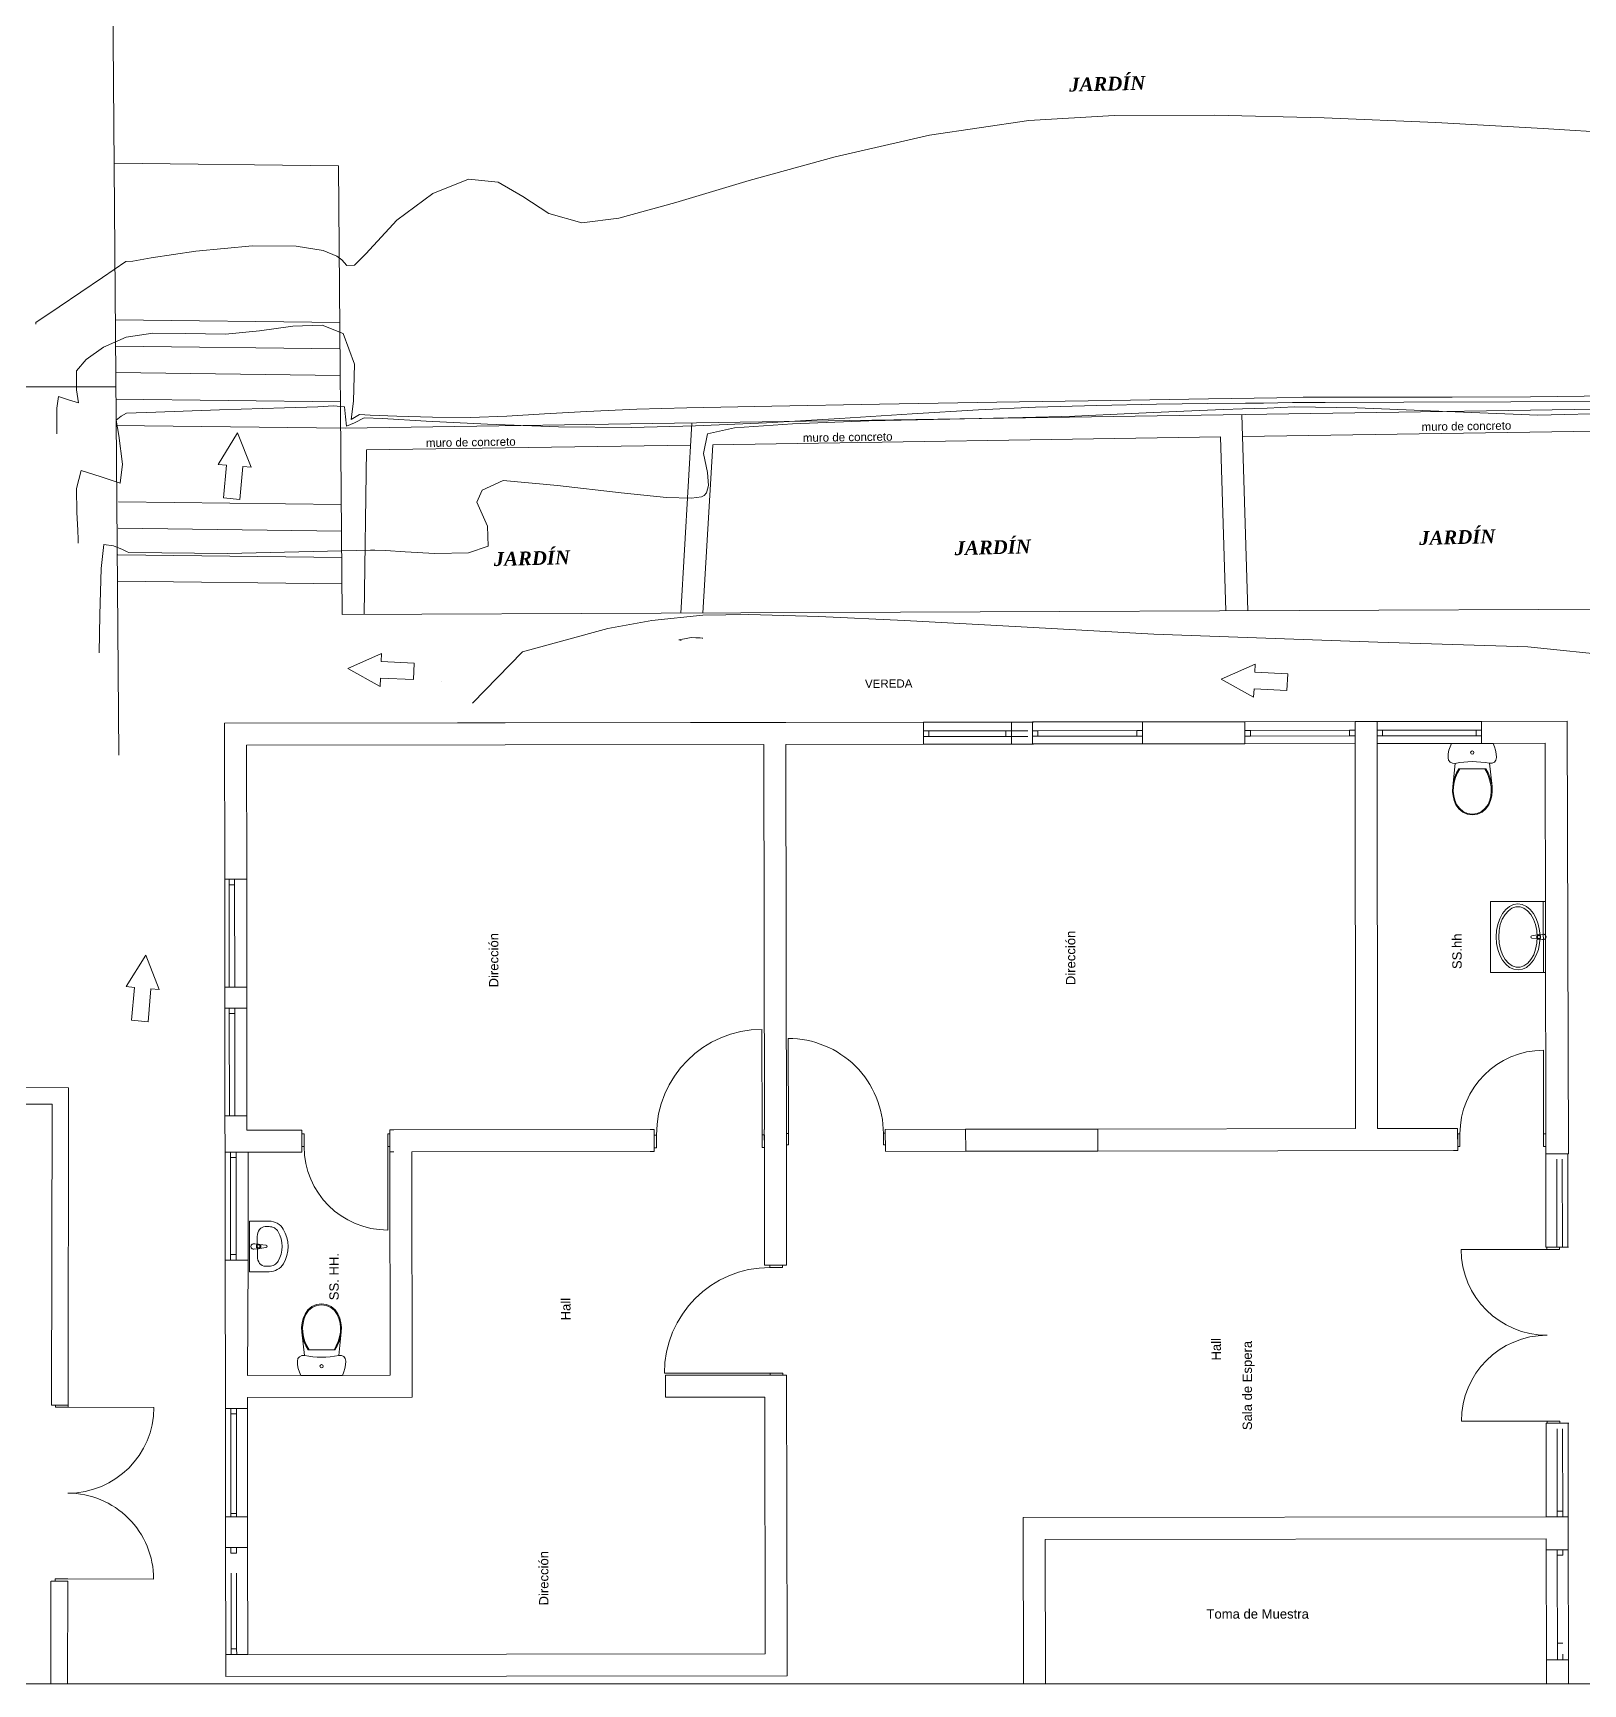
# Model space of a CAD drawing. Header units: metres. Extents: x -41 to 412, y -15 to 25.
# Drawn here: x -23.91 to -9.83, y -13.44 to 1.56 of the extents above; entities that cross this region are included whole.
import ezdxf

# ---------------------------------------------------------------- set-up
doc = ezdxf.new("R2010")
doc.units = ezdxf.units.M
doc.header["$MEASUREMENT"] = 0
doc.layers.add('Interior - Furniture', color=7, linetype='Continuous')
doc.styles.add('GENERATED_STYLE_2', font='arial.ttf')
doc.styles.add('GENERATED_STYLE_7', font='')
doc.styles.get('GENERATED_STYLE_7').set_extended_font_data('Palatino Linotype', italic=True, bold=True)

msp = doc.modelspace()

# ---------------------------------------------------------------- linework, layer by layer
at = {"layer": 'Interior - Furniture', "color": 7, "linetype": 'Continuous', "lineweight": 13}
for p, q in [((-23.133, -5.001), (-23.226, 6.757)), ((-21.137, 0.354), (-23.176, 0.379)), ((-21.104, -3.724), (-21.137, 0.354)), ((-21.126, -1.07), (-23.164, -1.045)), ((-21.124, -1.31), (-23.163, -1.285)), ((-21.122, -1.55), (-23.161, -1.525)), ((-21.12, -1.79), (-23.159, -1.765)), ((-21.078, -2.031), (-5.89, -1.8)), ((-12.876, -3.69), (-12.93, -1.907)), ((-21.078, -2.031), (-23.159, -2.005)), ((-22.054, -2.073), (-22.23, -2.359)), ((-21.931, -2.385), (-22.054, -2.073)), ((-17.926, -1.983), (-18.027, -3.711)), ((-12.924, -2.107), (-5.894, -2)), ((-20.904, -3.723), (-20.884, -2.228)), ((-20.884, -2.228), (-17.938, -2.183)), ((-17.827, -3.711), (-17.737, -2.18)), ((-17.737, -2.18), (-17.827, -3.711)), ((-17.737, -2.18), (-13.124, -2.11)), ((-13.076, -3.691), (-13.124, -2.11)), ((-22.23, -2.359), (-22.155, -2.365)), ((-22.155, -2.365), (-22.182, -2.664)), ((-22.033, -2.677), (-22.006, -2.379)), ((-22.006, -2.379), (-21.931, -2.385)), ((-21.112, -2.725), (-23.137, -2.7)), ((-22.182, -2.664), (-22.033, -2.677)), ((-21.11, -2.965), (-23.14, -2.94)), ((-21.108, -3.205), (-23.143, -3.18)), ((-21.107, -3.445), (-23.146, -3.42)), ((-21.104, -3.724), (-8.1, -3.67)), ((-20.746, -4.077), (-21.052, -4.213)), ((-20.749, -4.152), (-20.746, -4.077)), ((-20.449, -4.166), (-20.749, -4.152)), ((-20.456, -4.315), (-20.449, -4.166)), ((-12.809, -4.174), (-13.116, -4.311)), ((-12.812, -4.249), (-12.809, -4.174)), ((-21.052, -4.213), (-20.759, -4.377)), ((-20.759, -4.377), (-20.756, -4.302)), ((-20.756, -4.302), (-20.456, -4.315)), ((-13.116, -4.311), (-12.823, -4.474)), ((-12.513, -4.263), (-12.812, -4.249)), ((-12.52, -4.413), (-12.513, -4.263)), ((-12.823, -4.474), (-12.819, -4.399)), ((-12.819, -4.399), (-12.52, -4.413)), ((-22.889, -6.821), (-23.065, -7.106)), ((-22.767, -7.133), (-22.889, -6.821)), ((-23.065, -7.106), (-22.991, -7.113)), ((-22.991, -7.113), (-23.017, -7.412)), ((-22.868, -7.425), (-22.841, -7.126)), ((-22.841, -7.126), (-22.767, -7.133)), ((-23.017, -7.412), (-22.868, -7.425)), ((-24.772, -13.444), (-0.897, -13.444))]:
    msp.add_line(p, q, dxfattribs=at)
at = {"layer": 'Interior - Furniture', "color": 8, "linetype": 'Continuous', "lineweight": 13}
for p, q in [((-15.768, 0.632), (-14.866, 0.766)), ((-14.866, 0.766), (-14.091, 0.811)), ((-14.091, 0.811), (-13.177, 0.816)), ((-13.177, 0.816), (-12.183, 0.791)), ((-12.183, 0.791), (-11.168, 0.747)), ((-16.626, 0.437), (-15.768, 0.632)), ((-11.168, 0.747), (-10.193, 0.693)), ((-10.193, 0.693), (-9.317, 0.641)), ((-17.406, 0.22), (-16.626, 0.437)), ((-20.281, 0.104), (-19.956, 0.233)), ((-19.956, 0.233), (-19.687, 0.207)), ((-19.687, 0.207), (-19.462, 0.075)), ((-18.072, 0.022), (-17.406, 0.22)), ((-20.608, -0.139), (-20.281, 0.104)), ((-19.462, 0.075), (-19.227, -0.078)), ((-18.59, -0.12), (-18.072, 0.022)), ((-20.888, -0.446), (-20.608, -0.139)), ((-19.227, -0.078), (-18.926, -0.165)), ((-18.926, -0.165), (-18.59, -0.12)), ((-22.838, -0.481), (-22.432, -0.42)), ((-22.432, -0.42), (-21.919, -0.372)), ((-21.919, -0.372), (-21.521, -0.375)), ((-21.521, -0.375), (-21.275, -0.416)), ((-21.275, -0.416), (-21.152, -0.467)), ((-20.992, -0.549), (-20.888, -0.446)), ((-23.282, -0.659), (-23.068, -0.514)), ((-23.068, -0.514), (-23.006, -0.512)), ((-23.006, -0.512), (-22.838, -0.481)), ((-21.152, -0.467), (-21.106, -0.501)), ((-21.106, -0.501), (-21.06, -0.552)), ((-21.06, -0.552), (-20.992, -0.549)), ((-23.675, -0.926), (-23.282, -0.659)), ((-23.887, -1.07), (-23.675, -0.926)), ((-23.887, -1.075), (-23.887, -1.07)), ((-23.887, -1.083), (-23.887, -1.075)), ((-23.887, -1.084), (-23.887, -1.083)), ((-23.065, -1.204), (-22.823, -1.166)), ((-22.823, -1.166), (-22.527, -1.169)), ((-22.527, -1.169), (-22.165, -1.174)), ((-22.165, -1.174), (-21.856, -1.145)), ((-21.856, -1.145), (-21.551, -1.103)), ((-21.551, -1.103), (-21.285, -1.095)), ((-21.285, -1.095), (-21.094, -1.168)), ((-21.094, -1.168), (-20.992, -1.447)), ((-23.43, -1.406), (-23.271, -1.295)), ((-23.271, -1.295), (-23.065, -1.204)), ((-23.518, -1.508), (-23.43, -1.406)), ((-20.992, -1.447), (-21.002, -1.784)), ((-23.517, -1.681), (-23.518, -1.508)), ((-23.695, -1.847), (-23.681, -1.742)), ((-23.681, -1.742), (-23.589, -1.771)), ((-23.589, -1.771), (-23.5, -1.8)), ((-23.5, -1.8), (-23.517, -1.681)), ((-21.002, -1.784), (-21.023, -1.95)), ((-16.221, -1.812), (-15.155, -1.794)), ((-15.155, -1.794), (-14.12, -1.777)), ((-14.12, -1.777), (-13.233, -1.763)), ((-13.233, -1.763), (-12.611, -1.753)), ((-12.734, -1.802), (-12.602, -1.8)), ((-12.611, -1.753), (-12.372, -1.749)), ((-12.602, -1.8), (-12.47, -1.798)), ((-12.47, -1.798), (-12.172, -1.797)), ((-12.372, -1.749), (-12.307, -1.748)), ((-12.307, -1.748), (-12.242, -1.747)), ((-12.242, -1.747), (-12.069, -1.747)), ((-12.172, -1.797), (-11.459, -1.795)), ((-12.069, -1.747), (-11.635, -1.748)), ((-11.635, -1.748), (-11.02, -1.747)), ((-11.459, -1.795), (-10.487, -1.792)), ((-11.02, -1.747), (-10.306, -1.744)), ((-10.487, -1.792), (-9.409, -1.788)), ((-10.306, -1.744), (-9.577, -1.737)), ((-23.695, -1.977), (-23.695, -1.847)), ((-23.156, -1.956), (-23.113, -1.922)), ((-23.113, -1.922), (-23.063, -1.894)), ((-23.063, -1.894), (-22.796, -1.883)), ((-22.796, -1.883), (-22.218, -1.863)), ((-22.218, -1.863), (-21.628, -1.845)), ((-21.628, -1.845), (-21.325, -1.836)), ((-21.325, -1.836), (-21.183, -1.827)), ((-21.183, -1.827), (-21.082, -1.835)), ((-21.082, -1.835), (-21.073, -1.927)), ((-21.073, -1.927), (-21.066, -2.012)), ((-21.023, -1.95), (-20.947, -1.907)), ((-20.992, -1.982), (-20.903, -1.936)), ((-20.947, -1.907), (-20.848, -1.911)), ((-20.903, -1.936), (-20.738, -1.943)), ((-20.848, -1.911), (-20.607, -1.921)), ((-20.738, -1.943), (-20.341, -1.966)), ((-20.607, -1.921), (-20.284, -1.931)), ((-20.284, -1.931), (-19.939, -1.933)), ((-19.939, -1.933), (-19.609, -1.922)), ((-19.609, -1.922), (-19.267, -1.901)), ((-19.267, -1.901), (-18.883, -1.877)), ((-18.883, -1.877), (-18.426, -1.856)), ((-18.426, -1.856), (-17.973, -1.845)), ((-17.973, -1.845), (-17.199, -1.83)), ((-17.249, -1.98), (-16.581, -1.941)), ((-17.199, -1.83), (-16.221, -1.812)), ((-16.581, -1.941), (-15.926, -1.899)), ((-15.926, -1.899), (-15.321, -1.863)), ((-15.321, -1.863), (-14.805, -1.839)), ((-14.805, -1.839), (-14.246, -1.823)), ((-14.246, -1.823), (-13.706, -1.813)), ((-13.706, -1.813), (-13.239, -1.807)), ((-13.239, -1.807), (-12.897, -1.804)), ((-12.897, -1.804), (-12.734, -1.802)), ((-23.695, -2.053), (-23.695, -1.977)), ((-23.695, -2.08), (-23.695, -2.053)), ((-23.134, -2.098), (-23.156, -1.956)), ((-23.099, -2.358), (-23.134, -2.098)), ((-21.066, -2.012), (-20.992, -1.982)), ((-20.341, -1.966), (-19.783, -1.994)), ((-19.783, -1.994), (-19.137, -2.018)), ((-19.137, -2.018), (-18.475, -2.025)), ((-18.475, -2.025), (-17.893, -2.01)), ((-17.893, -2.01), (-17.249, -1.98)), ((-23.121, -2.529), (-23.099, -2.358)), ((-23.517, -2.579), (-23.474, -2.415)), ((-23.474, -2.415), (-23.295, -2.472)), ((-23.295, -2.472), (-23.121, -2.529)), ((-23.514, -2.796), (-23.517, -2.579)), ((-23.506, -2.956), (-23.514, -2.796)), ((-23.503, -3.042), (-23.506, -2.956)), ((-23.504, -3.075), (-23.503, -3.042)), ((-17.828, -3.728), (-18.291, -3.778)), ((-17.41, -3.724), (-17.828, -3.728)), ((-16.774, -3.743), (-17.41, -3.724)), ((-15.996, -3.778), (-16.774, -3.743)), ((-18.691, -3.851), (-19.466, -4.063)), ((-18.291, -3.778), (-18.691, -3.851)), ((-15.155, -3.822), (-15.996, -3.778)), ((-14.328, -3.869), (-15.155, -3.822)), ((-13.728, -3.902), (-14.328, -3.869)), ((-11.693, -3.974), (-13.728, -3.902)), ((-10.331, -4.016), (-11.693, -3.974)), ((-8.266, -4.232), (-10.331, -4.016)), ((-19.466, -4.063), (-19.921, -4.529))]:
    msp.add_line(p, q, dxfattribs=at)
at = {"layer": 'Interior - Furniture', "color": 251, "linetype": 'Continuous', "lineweight": 20, "true_color": 0x6a6a6a}
for p, q in [((-33.968, -1.655), (-23.159, -1.655)), ((-20.204, -4.335), (-20.204, -4.335)), ((-15.823, -4.702), (-22.173, -4.71)), ((-22.173, -4.71), (-17.073, -4.704)), ((-22.173, -4.71), (-22.171, -6.13)), ((-22.171, -6.13), (-22.173, -4.71)), ((-15.823, -4.702), (-14.823, -4.701)), ((-15.823, -4.702), (-15.823, -4.902)), ((-15.773, -4.782), (-15.823, -4.782)), ((-14.873, -4.781), (-15.773, -4.782)), ((-15.773, -4.832), (-15.773, -4.782)), ((-15.023, -4.781), (-15.073, -4.781)), ((-15.073, -4.781), (-15.073, -4.831)), ((-14.833, -4.7), (-15.023, -4.701)), ((-15.023, -4.701), (-15.023, -4.901)), ((-14.833, -4.7), (-13.833, -4.699)), ((-14.833, -4.7), (-14.833, -4.901)), ((-14.783, -4.78), (-14.833, -4.78)), ((-13.883, -4.779), (-14.783, -4.78)), ((-14.783, -4.83), (-14.783, -4.78)), ((-13.833, -4.779), (-13.883, -4.779)), ((-13.883, -4.779), (-13.883, -4.829)), ((-12.901, -4.698), (-13.833, -4.7)), ((-13.833, -4.7), (-13.833, -4.901)), ((-12.901, -4.698), (-11.901, -4.696)), ((-12.901, -4.698), (-12.901, -4.898)), ((-12.851, -4.778), (-12.901, -4.778)), ((-11.951, -4.776), (-12.851, -4.778)), ((-12.851, -4.828), (-12.851, -4.778)), ((-11.901, -4.776), (-11.951, -4.776)), ((-11.951, -4.776), (-11.951, -4.826)), ((-11.901, -4.696), (-11.897, -8.396)), ((-11.701, -4.696), (-11.901, -4.696)), ((-11.701, -4.696), (-10.751, -4.695)), ((-11.701, -4.696), (-11.697, -8.396)), ((-11.697, -8.396), (-11.701, -4.696)), ((-11.651, -4.776), (-11.701, -4.776)), ((-10.801, -4.775), (-11.651, -4.776)), ((-11.651, -4.826), (-11.651, -4.776)), ((-10.751, -4.775), (-10.801, -4.775)), ((-10.801, -4.775), (-10.801, -4.825)), ((-9.973, -4.694), (-10.751, -4.695)), ((-10.751, -4.895), (-10.751, -4.695)), ((-10.751, -4.695), (-10.751, -4.895)), ((-9.962, -8.624), (-9.973, -4.694)), ((-21.973, -4.91), (-17.273, -4.904)), ((-21.971, -6.13), (-21.973, -4.91)), ((-17.273, -4.904), (-17.268, -8.404)), ((-17.073, -4.904), (-15.823, -4.902)), ((-17.068, -8.604), (-17.073, -4.904)), ((-15.823, -4.832), (-15.773, -4.832)), ((-15.823, -4.902), (-14.823, -4.901)), ((-15.773, -4.832), (-14.873, -4.831)), ((-15.073, -4.831), (-15.023, -4.831)), ((-15.023, -4.901), (-14.833, -4.9)), ((-14.833, -4.83), (-14.783, -4.83)), ((-14.833, -4.9), (-13.833, -4.899)), ((-14.783, -4.83), (-13.883, -4.829)), ((-13.883, -4.829), (-13.833, -4.829)), ((-12.901, -4.898), (-13.833, -4.9)), ((-12.901, -4.828), (-12.851, -4.828)), ((-12.901, -4.898), (-11.901, -4.896)), ((-12.851, -4.828), (-11.951, -4.826)), ((-11.951, -4.826), (-11.901, -4.826)), ((-11.701, -4.826), (-11.651, -4.826)), ((-11.701, -4.896), (-10.751, -4.895)), ((-11.651, -4.826), (-10.801, -4.825)), ((-11.038, -4.926), (-11.048, -4.958)), ((-11.025, -4.895), (-11.038, -4.926)), ((-10.647, -4.895), (-11.025, -4.895)), ((-10.801, -4.825), (-10.751, -4.825)), ((-10.751, -4.895), (-10.173, -4.894)), ((-10.634, -4.926), (-10.647, -4.895)), ((-10.624, -4.958), (-10.634, -4.926)), ((-10.169, -8.394), (-10.173, -4.894)), ((-10.173, -4.894), (-10.169, -8.394)), ((-11.054, -4.991), (-11.056, -5.025)), ((-11.056, -5.025), (-11.051, -5.048)), ((-11.048, -4.958), (-11.054, -4.991)), ((-11.051, -5.048), (-11.036, -5.066)), ((-11.036, -5.066), (-11.015, -5.076)), ((-11.015, -5.076), (-10.992, -5.077)), ((-10.992, -5.077), (-11.014, -5.288)), ((-10.953, -5.07), (-10.992, -5.077)), ((-10.914, -5.065), (-10.953, -5.07)), ((-10.875, -5.062), (-10.914, -5.065)), ((-10.836, -5.061), (-10.875, -5.062)), ((-10.796, -5.062), (-10.836, -5.061)), ((-10.757, -5.065), (-10.796, -5.062)), ((-10.718, -5.069), (-10.757, -5.065)), ((-10.679, -5.076), (-10.718, -5.069)), ((-10.656, -5.288), (-10.679, -5.076)), ((-10.679, -5.076), (-10.656, -5.076)), ((-10.656, -5.076), (-10.635, -5.065)), ((-10.635, -5.065), (-10.621, -5.047)), ((-10.618, -4.991), (-10.624, -4.958)), ((-10.621, -5.047), (-10.616, -5.024)), ((-10.616, -5.024), (-10.618, -4.991)), ((-11.007, -5.246), (-11.014, -5.288)), ((-10.996, -5.204), (-11.007, -5.246)), ((-10.999, -5.246), (-11.006, -5.289)), ((-10.987, -5.204), (-10.999, -5.246)), ((-10.979, -5.164), (-10.996, -5.204)), ((-10.97, -5.164), (-10.987, -5.204)), ((-10.958, -5.126), (-10.979, -5.164)), ((-10.948, -5.126), (-10.97, -5.164)), ((-10.714, -5.126), (-10.958, -5.126)), ((-10.701, -5.164), (-10.723, -5.126)), ((-10.692, -5.163), (-10.714, -5.126)), ((-10.684, -5.204), (-10.701, -5.164)), ((-10.676, -5.203), (-10.692, -5.163)), ((-10.672, -5.246), (-10.684, -5.204)), ((-10.664, -5.245), (-10.676, -5.203)), ((-10.664, -5.289), (-10.672, -5.246)), ((-10.656, -5.288), (-10.664, -5.245)), ((-11.014, -5.288), (-11.016, -5.331)), ((-11.016, -5.331), (-11.011, -5.373)), ((-11.011, -5.373), (-11.001, -5.414)), ((-11.006, -5.289), (-11.008, -5.33)), ((-11.008, -5.33), (-11.003, -5.371)), ((-11.003, -5.371), (-10.993, -5.411)), ((-10.677, -5.411), (-10.667, -5.371)), ((-10.67, -5.413), (-10.659, -5.372)), ((-10.667, -5.371), (-10.663, -5.33)), ((-10.663, -5.33), (-10.664, -5.289)), ((-10.659, -5.372), (-10.655, -5.33)), ((-10.655, -5.33), (-10.656, -5.288)), ((-11.001, -5.414), (-10.985, -5.453)), ((-10.993, -5.411), (-10.978, -5.449)), ((-10.985, -5.453), (-10.959, -5.491)), ((-10.978, -5.449), (-10.953, -5.485)), ((-10.959, -5.491), (-10.923, -5.52)), ((-10.953, -5.485), (-10.919, -5.513)), ((-10.923, -5.52), (-10.881, -5.539)), ((-10.919, -5.513), (-10.879, -5.531)), ((-10.881, -5.539), (-10.835, -5.545)), ((-10.879, -5.531), (-10.835, -5.537)), ((-10.835, -5.537), (-10.792, -5.531)), ((-10.835, -5.545), (-10.789, -5.539)), ((-10.792, -5.531), (-10.751, -5.513)), ((-10.789, -5.539), (-10.747, -5.52)), ((-10.751, -5.513), (-10.718, -5.485)), ((-10.747, -5.52), (-10.712, -5.49)), ((-10.718, -5.485), (-10.693, -5.449)), ((-10.712, -5.49), (-10.686, -5.452)), ((-10.693, -5.449), (-10.677, -5.411)), ((-10.686, -5.452), (-10.67, -5.413)), ((-22.171, -6.13), (-22.17, -7.11)), ((-22.171, -6.13), (-21.971, -6.13)), ((-22.132, -6.13), (-22.131, -6.18)), ((-22.081, -6.18), (-22.082, -6.13)), ((-21.971, -6.13), (-21.97, -7.11)), ((-22.131, -6.18), (-22.081, -6.18)), ((-22.131, -6.18), (-22.13, -7.11)), ((-22.08, -7.11), (-22.081, -6.18)), ((-10.671, -6.332), (-10.171, -6.331)), ((-10.671, -6.332), (-10.67, -6.977)), ((-10.562, -6.442), (-10.587, -6.488)), ((-10.538, -6.45), (-10.563, -6.493)), ((-10.532, -6.405), (-10.562, -6.442)), ((-10.508, -6.416), (-10.538, -6.45)), ((-10.497, -6.377), (-10.532, -6.405)), ((-10.475, -6.393), (-10.508, -6.416)), ((-10.46, -6.36), (-10.497, -6.377)), ((-10.439, -6.381), (-10.475, -6.393)), ((-10.421, -6.354), (-10.46, -6.36)), ((-10.402, -6.381), (-10.439, -6.381)), ((-10.382, -6.36), (-10.421, -6.354)), ((-10.367, -6.392), (-10.402, -6.381)), ((-10.344, -6.377), (-10.382, -6.36)), ((-10.333, -6.416), (-10.367, -6.392)), ((-10.31, -6.405), (-10.344, -6.377)), ((-10.303, -6.45), (-10.333, -6.416)), ((-10.279, -6.442), (-10.31, -6.405)), ((-10.279, -6.492), (-10.303, -6.45)), ((-10.254, -6.487), (-10.279, -6.442)), ((-10.191, -6.331), (-10.19, -6.976)), ((-10.171, -6.331), (-10.17, -6.976)), ((-10.617, -6.596), (-10.62, -6.654)), ((-10.605, -6.54), (-10.617, -6.596)), ((-10.587, -6.488), (-10.605, -6.54)), ((-10.592, -6.597), (-10.596, -6.654)), ((-10.581, -6.542), (-10.592, -6.597)), ((-10.563, -6.493), (-10.581, -6.542)), ((-10.26, -6.542), (-10.279, -6.492)), ((-10.249, -6.597), (-10.26, -6.542)), ((-10.236, -6.539), (-10.254, -6.487)), ((-10.245, -6.654), (-10.249, -6.597)), ((-10.224, -6.595), (-10.236, -6.539)), ((-10.22, -6.654), (-10.224, -6.595)), ((-10.62, -6.654), (-10.616, -6.713)), ((-10.616, -6.713), (-10.605, -6.769)), ((-10.596, -6.654), (-10.592, -6.711)), ((-10.592, -6.711), (-10.58, -6.766)), ((-10.242, -6.636), (-10.295, -6.643)), ((-10.295, -6.665), (-10.242, -6.672)), ((-10.26, -6.766), (-10.249, -6.711)), ((-10.249, -6.711), (-10.245, -6.654)), ((-10.235, -6.768), (-10.224, -6.712)), ((-10.232, -6.633), (-10.192, -6.63)), ((-10.232, -6.675), (-10.192, -6.678)), ((-10.23, -6.64), (-10.215, -6.64)), ((-10.215, -6.667), (-10.23, -6.667)), ((-10.224, -6.712), (-10.22, -6.654)), ((-10.216, -6.64), (-10.216, -6.667)), ((-10.215, -6.64), (-10.215, -6.667)), ((-10.192, -6.63), (-10.187, -6.63)), ((-10.192, -6.678), (-10.187, -6.678)), ((-10.605, -6.769), (-10.586, -6.821)), ((-10.586, -6.821), (-10.562, -6.866)), ((-10.58, -6.766), (-10.562, -6.816)), ((-10.562, -6.816), (-10.537, -6.859)), ((-10.562, -6.866), (-10.531, -6.903)), ((-10.537, -6.859), (-10.508, -6.892)), ((-10.508, -6.892), (-10.474, -6.916)), ((-10.366, -6.916), (-10.332, -6.892)), ((-10.332, -6.892), (-10.303, -6.858)), ((-10.309, -6.903), (-10.279, -6.866)), ((-10.303, -6.858), (-10.278, -6.816)), ((-10.279, -6.866), (-10.254, -6.82)), ((-10.278, -6.816), (-10.26, -6.766)), ((-10.254, -6.82), (-10.235, -6.768)), ((-10.67, -6.977), (-10.17, -6.976)), ((-10.531, -6.903), (-10.497, -6.931)), ((-10.497, -6.931), (-10.459, -6.948)), ((-10.474, -6.916), (-10.438, -6.928)), ((-10.459, -6.948), (-10.42, -6.954)), ((-10.438, -6.928), (-10.402, -6.928)), ((-10.42, -6.954), (-10.381, -6.948)), ((-10.402, -6.928), (-10.366, -6.916)), ((-10.381, -6.948), (-10.343, -6.931)), ((-10.343, -6.931), (-10.309, -6.903)), ((-22.17, -7.11), (-21.97, -7.11)), ((-22.17, -7.3), (-22.17, -7.11)), ((-21.97, -7.3), (-21.97, -7.11)), ((-22.17, -7.3), (-21.971, -7.3)), ((-22.17, -7.3), (-22.169, -8.28)), ((-22.13, -7.3), (-22.13, -7.35)), ((-22.13, -7.35), (-22.08, -7.35)), ((-22.13, -7.35), (-22.129, -8.28)), ((-22.08, -7.35), (-22.08, -7.3)), ((-22.079, -8.28), (-22.08, -7.35)), ((-21.97, -7.3), (-21.969, -8.28)), ((-17.288, -8.454), (-17.29, -7.494)), ((-17.05, -8.441), (-17.052, -7.577)), ((-10.188, -8.444), (-10.189, -7.684)), ((-23.589, -8.025), (-24.01, -8.024)), ((-23.594, -10.909), (-23.589, -8.025)), ((-24.01, -8.174), (-23.739, -8.175)), ((-23.744, -10.909), (-23.739, -8.175)), ((-22.169, -8.28), (-22.168, -8.61)), ((-22.169, -8.28), (-21.969, -8.28)), ((-21.969, -8.28), (-21.969, -8.41)), ((-15.439, -8.402), (-16.169, -8.404)), ((-15.439, -8.402), (-14.239, -8.401)), ((-15.439, -8.402), (-15.438, -8.601)), ((-11.897, -8.396), (-14.239, -8.401)), ((-14.239, -8.401), (-14.238, -8.6)), ((-10.969, -8.395), (-11.697, -8.396)), ((-10.969, -8.395), (-11.006, -8.395)), ((-10.969, -8.395), (-10.968, -8.595)), ((-10.169, -8.394), (-10.168, -8.594)), ((-21.47, -8.409), (-21.969, -8.41)), ((-21.47, -8.409), (-21.507, -8.409)), ((-21.47, -8.609), (-21.47, -8.409)), ((-21.47, -8.444), (-21.45, -8.444)), ((-21.47, -8.559), (-21.47, -8.444)), ((-21.45, -8.444), (-21.45, -8.559)), ((-20.69, -8.558), (-20.69, -8.443)), ((-20.69, -8.443), (-20.67, -8.443)), ((-18.269, -8.405), (-20.67, -8.408)), ((-20.67, -8.408), (-20.633, -8.408)), ((-20.67, -8.608), (-20.67, -8.408)), ((-20.67, -8.443), (-20.67, -8.558)), ((-18.269, -8.405), (-18.306, -8.405)), ((-18.269, -8.405), (-18.268, -8.605)), ((-18.248, -8.455), (-18.268, -8.455)), ((-18.268, -8.455), (-18.268, -8.57)), ((-18.248, -8.57), (-18.248, -8.455)), ((-17.268, -8.454), (-17.288, -8.454)), ((-17.288, -8.454), (-17.288, -8.569)), ((-17.269, -8.404), (-17.268, -8.604)), ((-17.268, -8.569), (-17.268, -8.454)), ((-17.068, -8.441), (-17.05, -8.441)), ((-17.068, -8.544), (-17.068, -8.441)), ((-17.05, -8.544), (-17.068, -8.544)), ((-17.05, -8.441), (-17.05, -8.544)), ((-16.186, -8.543), (-16.186, -8.439)), ((-16.186, -8.439), (-16.168, -8.439)), ((-16.168, -8.543), (-16.186, -8.543)), ((-16.169, -8.404), (-16.168, -8.602)), ((-10.948, -8.445), (-10.968, -8.445)), ((-10.968, -8.445), (-10.968, -8.56)), ((-10.948, -8.56), (-10.948, -8.445)), ((-10.168, -8.444), (-10.188, -8.444)), ((-10.188, -8.444), (-10.188, -8.559)), ((-10.168, -8.559), (-10.168, -8.444)), ((-22.168, -8.61), (-21.968, -8.61)), ((-22.168, -8.61), (-22.167, -9.591)), ((-22.118, -8.61), (-22.118, -8.66)), ((-22.118, -8.66), (-22.068, -8.66)), ((-22.118, -8.66), (-22.117, -9.591)), ((-22.068, -8.66), (-22.068, -8.61)), ((-22.067, -9.591), (-22.068, -8.66)), ((-21.968, -8.61), (-21.47, -8.609)), ((-21.958, -8.61), (-21.957, -9.591)), ((-21.47, -8.609), (-21.507, -8.609)), ((-21.45, -8.559), (-21.47, -8.559)), ((-20.67, -8.558), (-20.69, -8.558)), ((-20.69, -8.558), (-20.689, -9.318)), ((-20.667, -10.638), (-20.67, -8.608)), ((-20.67, -8.608), (-20.667, -10.638)), ((-20.67, -8.608), (-20.633, -8.608)), ((-20.47, -8.608), (-18.268, -8.605)), ((-20.467, -10.838), (-20.47, -8.608)), ((-18.268, -8.605), (-18.305, -8.605)), ((-18.268, -8.57), (-18.248, -8.57)), ((-17.288, -8.569), (-17.268, -8.569)), ((-17.268, -8.604), (-17.267, -9.638)), ((-17.067, -9.638), (-17.068, -8.604)), ((-15.438, -8.601), (-16.168, -8.603)), ((-14.238, -8.6), (-15.438, -8.6)), ((-14.238, -8.6), (-10.968, -8.595)), ((-10.968, -8.595), (-11.005, -8.595)), ((-10.968, -8.56), (-10.948, -8.56)), ((-10.188, -8.559), (-10.168, -8.559)), ((-10.168, -8.594), (-10.168, -8.624)), ((-9.962, -8.624), (-10.168, -8.624)), ((-10.168, -8.624), (-10.167, -9.474)), ((-10.018, -8.624), (-10.068, -8.624)), ((-10.067, -9.474), (-10.068, -8.674)), ((-10.018, -8.674), (-10.017, -9.474)), ((-9.968, -8.624), (-9.967, -9.474)), ((-10.068, -8.894), (-10.068, -8.844)), ((-10.018, -8.844), (-10.018, -8.894)), ((-21.947, -9.237), (-21.768, -9.237)), ((-21.947, -9.237), (-21.946, -9.697)), ((-21.843, -9.302), (-21.854, -9.313)), ((-21.831, -9.294), (-21.843, -9.302)), ((-21.818, -9.289), (-21.831, -9.294)), ((-21.804, -9.287), (-21.818, -9.289)), ((-21.804, -9.287), (-21.768, -9.287)), ((-21.749, -9.238), (-21.768, -9.237)), ((-21.756, -9.288), (-21.768, -9.287)), ((-21.743, -9.29), (-21.756, -9.288)), ((-21.729, -9.242), (-21.749, -9.238)), ((-21.731, -9.294), (-21.743, -9.29)), ((-21.72, -9.299), (-21.731, -9.294)), ((-21.711, -9.248), (-21.729, -9.242)), ((-21.71, -9.306), (-21.72, -9.299)), ((-21.693, -9.256), (-21.711, -9.248)), ((-21.677, -9.267), (-21.693, -9.256)), ((-21.662, -9.279), (-21.677, -9.267)), ((-21.649, -9.294), (-21.662, -9.279)), ((-21.639, -9.309), (-21.649, -9.294)), ((-21.922, -9.447), (-21.931, -9.455)), ((-21.927, -9.451), (-21.931, -9.459)), ((-21.919, -9.446), (-21.927, -9.451)), ((-21.911, -9.442), (-21.922, -9.447)), ((-21.911, -9.443), (-21.919, -9.446)), ((-21.898, -9.444), (-21.911, -9.442)), ((-21.906, -9.443), (-21.911, -9.443)), ((-21.863, -9.446), (-21.906, -9.443)), ((-21.881, -9.453), (-21.865, -9.453)), ((-21.881, -9.481), (-21.881, -9.453)), ((-21.88, -9.481), (-21.88, -9.453)), ((-21.873, -9.359), (-21.875, -9.376)), ((-21.875, -9.376), (-21.874, -9.558)), ((-21.869, -9.342), (-21.873, -9.359)), ((-21.863, -9.327), (-21.869, -9.342)), ((-21.86, -9.454), (-21.865, -9.453)), ((-21.856, -9.448), (-21.864, -9.446)), ((-21.854, -9.313), (-21.863, -9.327)), ((-21.855, -9.448), (-21.863, -9.446)), ((-21.849, -9.453), (-21.856, -9.448)), ((-21.848, -9.453), (-21.855, -9.448)), ((-21.797, -9.456), (-21.853, -9.449)), ((-21.845, -9.459), (-21.849, -9.453)), ((-21.844, -9.459), (-21.848, -9.453)), ((-21.7, -9.314), (-21.71, -9.306)), ((-21.692, -9.323), (-21.7, -9.314)), ((-21.685, -9.333), (-21.692, -9.323)), ((-21.67, -9.365), (-21.685, -9.333)), ((-21.659, -9.398), (-21.67, -9.365)), ((-21.652, -9.432), (-21.659, -9.398)), ((-21.649, -9.467), (-21.652, -9.432)), ((-21.621, -9.347), (-21.639, -9.309)), ((-21.607, -9.386), (-21.621, -9.347)), ((-21.599, -9.426), (-21.607, -9.386)), ((-21.596, -9.467), (-21.599, -9.426)), ((-22.167, -9.591), (-22.165, -10.94)), ((-22.167, -9.591), (-21.957, -9.591)), ((-22.067, -9.541), (-22.117, -9.541)), ((-22.117, -9.541), (-22.117, -9.591)), ((-22.067, -9.591), (-22.067, -9.541)), ((-21.957, -9.591), (-21.965, -10.64)), ((-21.931, -9.455), (-21.934, -9.467)), ((-21.934, -9.467), (-21.931, -9.479)), ((-21.931, -9.459), (-21.933, -9.467)), ((-21.933, -9.467), (-21.931, -9.475)), ((-21.931, -9.475), (-21.927, -9.483)), ((-21.931, -9.479), (-21.922, -9.488)), ((-21.927, -9.483), (-21.92, -9.488)), ((-21.922, -9.488), (-21.911, -9.492)), ((-21.92, -9.488), (-21.911, -9.491)), ((-21.911, -9.492), (-21.898, -9.49)), ((-21.906, -9.491), (-21.911, -9.491)), ((-21.863, -9.488), (-21.906, -9.491)), ((-21.865, -9.481), (-21.881, -9.481)), ((-21.874, -9.558), (-21.874, -9.558)), ((-21.874, -9.558), (-21.873, -9.575)), ((-21.873, -9.575), (-21.869, -9.592)), ((-21.869, -9.592), (-21.862, -9.607)), ((-21.865, -9.481), (-21.86, -9.48)), ((-21.864, -9.488), (-21.856, -9.486)), ((-21.863, -9.488), (-21.855, -9.486)), ((-21.855, -9.457), (-21.86, -9.454)), ((-21.86, -9.48), (-21.855, -9.477)), ((-21.856, -9.486), (-21.849, -9.481)), ((-21.852, -9.462), (-21.855, -9.457)), ((-21.855, -9.477), (-21.852, -9.472)), ((-21.855, -9.486), (-21.848, -9.481)), ((-21.853, -9.485), (-21.797, -9.478)), ((-21.851, -9.467), (-21.852, -9.462)), ((-21.852, -9.472), (-21.851, -9.467)), ((-21.849, -9.481), (-21.845, -9.475)), ((-21.848, -9.481), (-21.844, -9.475)), ((-21.843, -9.467), (-21.845, -9.459)), ((-21.845, -9.475), (-21.843, -9.467)), ((-21.842, -9.467), (-21.844, -9.459)), ((-21.844, -9.475), (-21.842, -9.467)), ((-21.793, -9.457), (-21.797, -9.456)), ((-21.797, -9.478), (-21.793, -9.477)), ((-21.789, -9.459), (-21.793, -9.457)), ((-21.793, -9.477), (-21.789, -9.474)), ((-21.787, -9.463), (-21.789, -9.459)), ((-21.789, -9.474), (-21.787, -9.471)), ((-21.786, -9.467), (-21.787, -9.463)), ((-21.787, -9.471), (-21.786, -9.467)), ((-21.692, -9.61), (-21.685, -9.6)), ((-21.685, -9.6), (-21.67, -9.569)), ((-21.67, -9.569), (-21.658, -9.536)), ((-21.658, -9.536), (-21.652, -9.501)), ((-21.652, -9.501), (-21.649, -9.467)), ((-21.638, -9.624), (-21.62, -9.587)), ((-21.62, -9.587), (-21.607, -9.548)), ((-21.607, -9.548), (-21.599, -9.508)), ((-21.599, -9.508), (-21.596, -9.467)), ((-10.157, -9.494), (-10.937, -9.495)), ((-9.961, -9.474), (-10.167, -9.474)), ((-10.157, -9.474), (-10.157, -9.494)), ((-10.042, -9.474), (-10.157, -9.474)), ((-10.157, -9.494), (-10.042, -9.494)), ((-10.042, -9.494), (-10.042, -9.474)), ((-21.946, -9.697), (-21.768, -9.697)), ((-21.862, -9.607), (-21.854, -9.621)), ((-21.854, -9.621), (-21.843, -9.632)), ((-21.843, -9.632), (-21.831, -9.64)), ((-21.831, -9.64), (-21.817, -9.645)), ((-21.817, -9.645), (-21.804, -9.647)), ((-21.804, -9.647), (-21.768, -9.647)), ((-21.768, -9.647), (-21.755, -9.646)), ((-21.768, -9.697), (-21.748, -9.696)), ((-21.755, -9.646), (-21.743, -9.644)), ((-21.748, -9.696), (-21.729, -9.692)), ((-21.743, -9.644), (-21.731, -9.64)), ((-21.731, -9.64), (-21.72, -9.634)), ((-21.729, -9.692), (-21.71, -9.686)), ((-21.72, -9.634), (-21.709, -9.628)), ((-21.71, -9.686), (-21.693, -9.677)), ((-21.709, -9.628), (-21.7, -9.619)), ((-21.7, -9.619), (-21.692, -9.61)), ((-21.693, -9.677), (-21.676, -9.667)), ((-21.676, -9.667), (-21.662, -9.654)), ((-21.662, -9.654), (-21.649, -9.64)), ((-21.649, -9.64), (-21.638, -9.624)), ((-17.267, -9.638), (-17.067, -9.638)), ((-17.217, -9.658), (-17.217, -9.638)), ((-17.217, -9.638), (-17.102, -9.638)), ((-17.102, -9.658), (-17.217, -9.658)), ((-17.102, -9.638), (-17.102, -9.658)), ((-21.441, -10.082), (-21.415, -10.044)), ((-21.434, -10.085), (-21.409, -10.049)), ((-21.415, -10.044), (-21.379, -10.014)), ((-21.409, -10.049), (-21.375, -10.021)), ((-21.379, -10.014), (-21.337, -9.995)), ((-21.375, -10.021), (-21.335, -10.003)), ((-21.337, -9.995), (-21.291, -9.989)), ((-21.335, -10.003), (-21.291, -9.997)), ((-21.291, -9.989), (-21.246, -9.995)), ((-21.291, -9.997), (-21.248, -10.003)), ((-21.248, -10.003), (-21.208, -10.021)), ((-21.246, -9.995), (-21.203, -10.014)), ((-21.208, -10.021), (-21.174, -10.049)), ((-21.203, -10.014), (-21.168, -10.043)), ((-21.174, -10.049), (-21.149, -10.085)), ((-21.168, -10.043), (-21.142, -10.081)), ((-21.472, -10.204), (-21.467, -10.162)), ((-21.467, -10.162), (-21.457, -10.121)), ((-21.464, -10.204), (-21.459, -10.163)), ((-21.459, -10.163), (-21.449, -10.123)), ((-21.457, -10.121), (-21.441, -10.082)), ((-21.449, -10.123), (-21.434, -10.085)), ((-21.149, -10.085), (-21.133, -10.123)), ((-21.142, -10.081), (-21.126, -10.12)), ((-21.133, -10.123), (-21.123, -10.163)), ((-21.126, -10.12), (-21.115, -10.161)), ((-21.123, -10.163), (-21.119, -10.204)), ((-21.115, -10.161), (-21.111, -10.204)), ((-21.111, -10.204), (-21.112, -10.246)), ((-21.47, -10.246), (-21.472, -10.204)), ((-21.447, -10.458), (-21.47, -10.246)), ((-21.463, -10.289), (-21.47, -10.246)), ((-21.462, -10.245), (-21.464, -10.204)), ((-21.451, -10.331), (-21.463, -10.289)), ((-21.455, -10.288), (-21.462, -10.245)), ((-21.442, -10.33), (-21.455, -10.288)), ((-21.434, -10.371), (-21.451, -10.331)), ((-21.425, -10.371), (-21.442, -10.33)), ((-21.139, -10.33), (-21.157, -10.37)), ((-21.131, -10.33), (-21.148, -10.37)), ((-21.127, -10.288), (-21.139, -10.33)), ((-21.112, -10.246), (-21.135, -10.457)), ((-21.119, -10.289), (-21.131, -10.33)), ((-21.12, -10.245), (-21.127, -10.288)), ((-21.119, -10.204), (-21.12, -10.245)), ((-21.112, -10.246), (-21.119, -10.289)), ((-21.511, -10.51), (-21.506, -10.487)), ((-21.506, -10.487), (-21.491, -10.469)), ((-21.491, -10.469), (-21.47, -10.458)), ((-21.47, -10.458), (-21.447, -10.458)), ((-21.447, -10.458), (-21.408, -10.465)), ((-21.413, -10.408), (-21.434, -10.371)), ((-21.403, -10.408), (-21.425, -10.371)), ((-21.169, -10.408), (-21.413, -10.408)), ((-21.408, -10.465), (-21.369, -10.469)), ((-21.369, -10.469), (-21.33, -10.472)), ((-21.33, -10.472), (-21.291, -10.473)), ((-21.291, -10.473), (-21.252, -10.472)), ((-21.252, -10.472), (-21.212, -10.469)), ((-21.212, -10.469), (-21.173, -10.464)), ((-21.157, -10.37), (-21.178, -10.408)), ((-21.173, -10.464), (-21.135, -10.457)), ((-21.148, -10.37), (-21.169, -10.408)), ((-21.135, -10.457), (-21.111, -10.458)), ((-21.111, -10.458), (-21.09, -10.468)), ((-21.09, -10.468), (-21.076, -10.487)), ((-21.076, -10.487), (-21.071, -10.509)), ((-21.966, -10.64), (-20.667, -10.638)), ((-21.509, -10.543), (-21.511, -10.51)), ((-21.503, -10.576), (-21.509, -10.543)), ((-21.493, -10.609), (-21.503, -10.576)), ((-21.48, -10.639), (-21.493, -10.609)), ((-21.102, -10.639), (-21.48, -10.639)), ((-21.088, -10.608), (-21.102, -10.639)), ((-21.079, -10.576), (-21.088, -10.608)), ((-21.073, -10.543), (-21.079, -10.576)), ((-21.071, -10.509), (-21.073, -10.543)), ((-17.216, -10.618), (-18.176, -10.62)), ((-17.266, -10.638), (-18.166, -10.638)), ((-18.166, -10.638), (-18.166, -10.838)), ((-17.266, -10.638), (-17.266, -10.638)), ((-17.266, -10.638), (-17.066, -10.638)), ((-17.216, -10.638), (-17.216, -10.618)), ((-17.216, -10.618), (-17.101, -10.618)), ((-17.101, -10.638), (-17.216, -10.638)), ((-17.101, -10.618), (-17.101, -10.638)), ((-17.062, -13.169), (-17.066, -10.638)), ((-17.066, -10.754), (-17.066, -10.75)), ((-23.594, -10.909), (-23.744, -10.909)), ((-23.709, -10.909), (-23.709, -10.929)), ((-23.594, -10.909), (-23.709, -10.909)), ((-23.709, -10.929), (-23.594, -10.929)), ((-23.594, -10.879), (-23.594, -10.854)), ((-23.594, -10.929), (-23.594, -10.909)), ((-23.594, -10.929), (-22.814, -10.931)), ((-22.165, -10.94), (-21.965, -10.94)), ((-22.165, -10.94), (-22.164, -11.925)), ((-22.115, -10.94), (-22.115, -10.99)), ((-22.065, -10.99), (-22.065, -10.94)), ((-21.965, -10.84), (-20.467, -10.838)), ((-21.965, -10.94), (-21.965, -10.84)), ((-21.965, -10.84), (-21.965, -10.94)), ((-21.965, -10.94), (-21.964, -11.925)), ((-18.166, -10.838), (-17.265, -10.837)), ((-17.265, -10.837), (-17.262, -13.169)), ((-22.115, -10.99), (-22.065, -10.99)), ((-22.115, -10.99), (-22.114, -11.895)), ((-22.064, -11.895), (-22.065, -10.99)), ((-10.155, -11.054), (-10.935, -11.055)), ((-9.959, -11.074), (-10.165, -11.074)), ((-10.165, -11.074), (-10.164, -11.924)), ((-10.04, -11.054), (-10.155, -11.054)), ((-10.155, -11.054), (-10.155, -11.074)), ((-10.04, -11.074), (-10.04, -11.054)), ((-9.965, -11.074), (-9.964, -11.924)), ((-10.064, -11.924), (-10.065, -11.124)), ((-10.015, -11.124), (-10.014, -11.924)), ((-22.164, -11.925), (-22.164, -12.204)), ((-22.164, -11.925), (-21.964, -11.925)), ((-22.064, -11.895), (-22.114, -11.895)), ((-22.114, -11.895), (-22.114, -11.925)), ((-22.064, -11.925), (-22.064, -11.895)), ((-21.964, -12.204), (-21.964, -11.925)), ((-10.164, -11.924), (-14.916, -11.93)), ((-14.916, -11.93), (-14.914, -13.444)), ((-9.964, -11.924), (-10.164, -11.924)), ((-10.064, -11.924), (-10.064, -11.874)), ((-10.064, -11.874), (-10.014, -11.874)), ((-10.014, -11.874), (-10.014, -11.924)), ((-9.964, -12.224), (-9.964, -11.924)), ((-14.716, -12.13), (-10.164, -12.124)), ((-14.714, -13.444), (-14.716, -12.13)), ((-10.164, -12.224), (-10.164, -12.124)), ((-22.164, -12.204), (-21.964, -12.204)), ((-22.164, -12.204), (-22.162, -13.175)), ((-22.114, -12.204), (-22.114, -12.254)), ((-22.114, -12.254), (-22.064, -12.254)), ((-22.064, -12.254), (-22.064, -12.204)), ((-21.964, -12.204), (-21.962, -13.175)), ((-10.163, -13.224), (-10.164, -12.224)), ((-9.964, -12.224), (-10.164, -12.224)), ((-10.064, -12.274), (-10.064, -12.224)), ((-10.014, -12.274), (-10.064, -12.274)), ((-10.062, -13.224), (-10.064, -12.274)), ((-10.014, -12.224), (-10.014, -12.274)), ((-9.964, -12.224), (-9.963, -13.224)), ((-22.113, -12.436), (-22.113, -13.125)), ((-22.063, -13.125), (-22.063, -12.436)), ((-23.751, -13.444), (-23.751, -12.509)), ((-23.597, -12.509), (-23.747, -12.509)), ((-23.597, -12.489), (-23.712, -12.489)), ((-23.712, -12.489), (-23.712, -12.509)), ((-23.712, -12.509), (-23.597, -12.509)), ((-23.598, -13.444), (-23.597, -12.509)), ((-23.597, -12.489), (-22.817, -12.491)), ((-23.597, -12.509), (-23.597, -12.534)), ((-22.162, -13.175), (-22.162, -13.375)), ((-22.162, -13.175), (-21.962, -13.175)), ((-22.063, -13.125), (-22.113, -13.125)), ((-22.113, -13.125), (-22.112, -13.175)), ((-22.062, -13.175), (-22.063, -13.125)), ((-17.262, -13.169), (-21.962, -13.175)), ((-17.062, -13.169), (-17.062, -13.169)), ((-17.062, -13.369), (-17.062, -13.169)), ((-10.062, -13.074), (-10.012, -13.074)), ((-10.062, -13.224), (-10.062, -13.174)), ((-10.012, -13.174), (-10.012, -13.224)), ((-10.163, -13.224), (-10.162, -13.444)), ((-9.963, -13.224), (-10.163, -13.224)), ((-9.962, -13.224), (-10.163, -13.224)), ((-9.962, -13.444), (-9.963, -13.224)), ((-22.162, -13.375), (-17.062, -13.369))]:
    msp.add_line(p, q, dxfattribs=at)
at = {"layer": 'Interior - Furniture', "color": 3, "linetype": 'Continuous', "lineweight": 20}
for p, q in [((-16.32, -1.964), (-15.584, -1.947)), ((-15.584, -1.947), (-14.92, -1.934)), ((-14.92, -1.934), (-14.448, -1.92)), ((-14.448, -1.92), (-13.934, -1.896)), ((-13.934, -1.896), (-13.458, -1.875)), ((-13.458, -1.875), (-13.097, -1.86)), ((-13.097, -1.86), (-12.925, -1.853)), ((-12.925, -1.853), (-12.811, -1.85)), ((-12.811, -1.85), (-12.698, -1.849)), ((-12.698, -1.849), (-12.451, -1.836)), ((-12.451, -1.836), (-11.881, -1.846)), ((-11.881, -1.846), (-11.067, -1.878)), ((-11.067, -1.878), (-10.24, -1.911)), ((-10.24, -1.911), (-9.292, -1.887)), ((-17.821, -2.259), (-17.784, -2.082)), ((-17.784, -2.082), (-17.538, -2.027)), ((-17.538, -2.027), (-17.011, -1.989)), ((-17.011, -1.989), (-16.32, -1.964)), ((-17.786, -2.432), (-17.821, -2.259)), ((-19.833, -2.593), (-19.64, -2.506)), ((-19.64, -2.506), (-19.148, -2.551)), ((-17.774, -2.552), (-17.786, -2.432)), ((-19.88, -2.702), (-19.833, -2.593)), ((-19.148, -2.551), (-18.57, -2.619)), ((-18.57, -2.619), (-18.157, -2.659)), ((-18.157, -2.659), (-17.93, -2.666)), ((-17.93, -2.666), (-17.839, -2.654)), ((-17.839, -2.654), (-17.816, -2.643)), ((-17.816, -2.643), (-17.794, -2.617)), ((-17.794, -2.617), (-17.774, -2.552)), ((-19.782, -2.922), (-19.88, -2.702)), ((-19.778, -3.103), (-19.782, -2.922)), ((-23.294, -3.305), (-23.268, -3.087)), ((-23.268, -3.087), (-23.183, -3.098)), ((-23.183, -3.098), (-23.099, -3.134)), ((-23.099, -3.134), (-23.056, -3.154)), ((-22.146, -3.17), (-21.237, -3.149)), ((-21.237, -3.149), (-20.845, -3.14)), ((-20.845, -3.14), (-20.806, -3.139)), ((-20.806, -3.139), (-20.71, -3.142)), ((-20.71, -3.142), (-20.53, -3.153)), ((-19.956, -3.163), (-19.778, -3.103)), ((-23.056, -3.154), (-23.042, -3.16)), ((-23.042, -3.16), (-22.146, -3.17)), ((-20.53, -3.153), (-20.263, -3.168)), ((-20.263, -3.168), (-19.956, -3.163)), ((-23.305, -3.725), (-23.294, -3.305)), ((-23.312, -4.071), (-23.305, -3.725)), ((-17.993, -3.944), (-18.044, -3.954)), ((-18.044, -3.954), (-18.024, -3.961)), ((-17.932, -3.934), (-17.993, -3.944)), ((-17.891, -3.935), (-17.932, -3.934)), ((-17.851, -3.937), (-17.891, -3.935)), ((-17.832, -3.939), (-17.851, -3.937)), ((-17.828, -3.939), (-17.832, -3.939))]:
    msp.add_line(p, q, dxfattribs=at)
at = {"layer": 'Interior - Furniture', "color": 124, "linetype": 'Continuous', "lineweight": 20}
msp.add_line((-17.266, -10.638), (-17.066, -10.638), dxfattribs=at)
at = {"layer": 'Interior - Furniture', "color": 251, "linetype": 'Continuous', "lineweight": 20, "true_color": 0x6a6a6a}
for centre in [(-10.836, -4.978), (-21.291, -10.556)]:
    msp.add_circle(centre, 0.015, dxfattribs=at)
for centre, radius, start, end in [((-10.293, -6.654), 0.0112, 97.2147, 262.9368), ((-10.23, -6.654), 0.0211, 95.2454, 264.9062), ((-10.23, -6.654), 0.0211, 95.2454, 264.9062), ((-10.23, -6.654), 0.0136, 90.0758, 270.0758), ((-10.19, -6.654), 0.025, 249.3613, 110.7902), ((-10.19, -6.654), 0.024, 277.9132, 81.9725), ((-17.288, -8.454), 0.96, 90.0729, 180.0729), ((-17.05, -8.441), 0.864, 0.0729, 90.0729), ((-10.188, -8.444), 0.76, 90.0729, 180.0729), ((-20.69, -8.558), 0.76, 180.0729, 270.0729), ((-10.157, -9.494), 0.78, 180.0729, 270.0729), ((-17.216, -10.618), 0.96, 90.0729, 180.0729), ((-10.155, -11.054), 0.78, 90.0729, 180.0729), ((-23.594, -10.929), 0.78, 269.8982, 359.8982), ((-23.597, -12.489), 0.78, 359.8982, 89.8982)]:
    msp.add_arc(centre, radius, start, end, dxfattribs=at)

# ---------------------------------------------------------------- texts
at = {"layer": 'Interior - Furniture', "color": 54, "lineweight": 13, "true_color": 0x9f9f00, "char_height": 0.125, "attachment_point": 8, "rotation": 1.459, "style": 'GENERATED_STYLE_7'}
for insert in [(-14.151, 1.036), (-10.971, -3.085), (-19.379, -3.276), (-15.192, -3.177)]:
    msp.add_mtext('\\A1;JARDÍN', dxfattribs=dict(at, insert=insert))
at = {"layer": 'Interior - Furniture', "color": 251, "lineweight": 20, "true_color": 0x6a6a6a, "attachment_point": 7, "style": 'GENERATED_STYLE_2'}
for s, insert, char_height, rotation in [('\\A1;muro de concreto', (-16.918, -2.156), 0.075, 0.8693), ('\\A1;muro de concreto', (-11.296, -2.056), 0.075, 0.8693), ('\\A1;muro de concreto', (-20.342, -2.202), 0.075, 0.8693), ('\\A1;VEREDA', (-16.353, -4.391), 0.075, 0.4717), ('\\A1;Dirección', (-19.683, -7.113), 0.085, 90.0729), ('\\A1;Dirección', (-14.441, -7.092), 0.085, 90.0729), ('\\A1;SS.hh', (-10.931, -6.946), 0.085, 90.0729), ('\\A1;SS. HH.', (-21.134, -9.956), 0.085, 90.0729), ('\\A1;Hall', (-19.028, -10.139), 0.085, 90.0729), ('\\A1;Hall', (-13.119, -10.504), 0.085, 90.0729), ('\\A1;Sala de Espera', (-12.812, -11.137), 0.085, 90.0729), ('\\A1;Dirección', (-19.228, -12.73), 0.085, 90.2131)]:
    msp.add_mtext(s, dxfattribs=dict(at, insert=insert, char_height=char_height, rotation=rotation))
at = {"layer": 'Interior - Furniture', "color": 251, "lineweight": 20, "true_color": 0x6a6a6a, "insert": (-13.251, -12.851), "char_height": 0.085, "attachment_point": 7, "style": 'GENERATED_STYLE_2'}
msp.add_mtext('\\A1;Toma de Muestra', dxfattribs=at)

doc.saveas('drawing.dxf')
